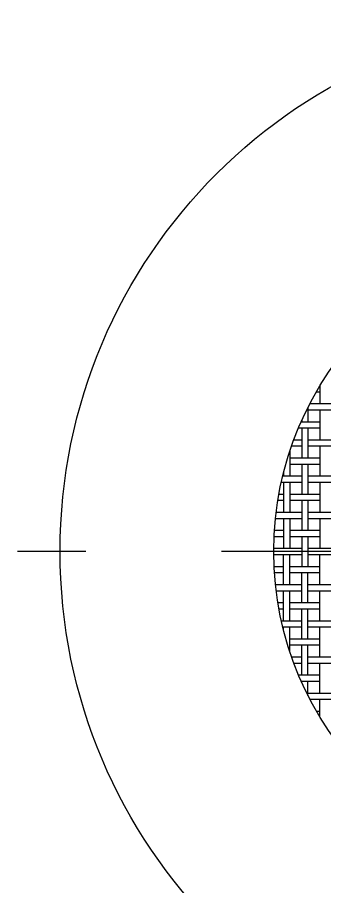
# Model space of a CAD drawing. Extents: x 0.5 to 94, y 0 to 69.1.
# Drawn here: x 15.09 to 29.47, y 26.4 to 67.09 of the extents above; entities that cross this region are included whole.
import ezdxf

# ---------------------------------------------------------------- set-up
doc = ezdxf.new("R2010")
doc.units = 0
doc.header["$MEASUREMENT"] = 0
doc.linetypes.add('CENTER', pattern=[50.8, 31.75, -6.35, 6.35, -6.35])
doc.layers.get('0').update_dxf_attribs({"linetype": 'CONTINUOUS'})
doc.layers.add('CENTER', color=1, linetype='CENTER')

msp = doc.modelspace()

# ---------------------------------------------------------------- linework, layer by layer
at = {"color": 7, "linetype": 'Continuous'}
for p, q in [((29.248, 49.839), (29.248, 49.011)), ((29.088, 49.568), (29.248, 49.568)), ((28.691, 48.83), (28.691, 48.164)), ((28.783, 49.011), (30.094, 49.011)), ((28.691, 48.721), (30.094, 48.721)), ((29.248, 48.721), (29.248, 47.318)), ((28.376, 48.164), (29.248, 48.164)), ((28.401, 48.219), (28.401, 48.164)), ((28.252, 47.874), (29.248, 47.874)), ((28.401, 47.874), (28.401, 46.471)), ((28.691, 47.874), (28.691, 46.471)), ((28.032, 47.318), (28.401, 47.318)), ((28.691, 47.318), (30.094, 47.318)), ((27.928, 47.028), (28.401, 47.028)), ((28.691, 47.028), (30.094, 47.028)), ((29.248, 47.028), (29.248, 45.624)), ((27.844, 46.781), (27.844, 45.624)), ((27.844, 46.471), (29.248, 46.471)), ((27.844, 46.181), (29.248, 46.181)), ((28.401, 46.181), (28.401, 44.778)), ((28.691, 46.181), (28.691, 44.778)), ((27.514, 45.624), (28.401, 45.624)), ((27.554, 45.785), (27.554, 45.624)), ((28.691, 45.624), (30.094, 45.624)), ((27.447, 45.334), (28.401, 45.334)), ((27.554, 45.334), (27.554, 43.931)), ((27.844, 45.334), (27.844, 43.931)), ((28.691, 45.334), (30.094, 45.334)), ((29.248, 45.334), (29.248, 43.931)), ((27.335, 44.778), (27.554, 44.778)), ((27.844, 44.778), (29.248, 44.778)), ((27.285, 44.488), (27.554, 44.488)), ((27.844, 44.488), (29.248, 44.488)), ((28.401, 44.488), (28.401, 43.084)), ((28.691, 44.488), (28.691, 43.084)), ((27.173, 43.641), (28.401, 43.641)), ((27.206, 43.931), (28.401, 43.931)), ((27.554, 43.641), (27.554, 42.238)), ((27.844, 43.641), (27.844, 42.238)), ((28.691, 43.931), (30.094, 43.931)), ((28.691, 43.641), (30.094, 43.641)), ((29.248, 43.641), (29.248, 42.238)), ((27.109, 42.794), (27.554, 42.794)), ((27.125, 43.084), (27.554, 43.084)), ((27.844, 43.084), (29.248, 43.084)), ((27.844, 42.794), (29.248, 42.794)), ((28.401, 42.794), (28.401, 41.391)), ((28.691, 42.794), (28.691, 41.391)), ((27.093, 42.238), (28.401, 42.238)), ((27.093, 41.948), (28.401, 41.948)), ((27.554, 40.544), (27.554, 41.948)), ((27.844, 40.544), (27.844, 41.948)), ((28.691, 42.238), (30.094, 42.238)), ((28.691, 41.948), (30.094, 41.948)), ((29.248, 40.544), (29.248, 41.948)), ((27.109, 41.391), (27.554, 41.391)), ((27.125, 41.101), (27.554, 41.101)), ((27.844, 41.391), (29.248, 41.391)), ((27.844, 41.101), (29.248, 41.101)), ((28.401, 39.698), (28.401, 41.101)), ((28.691, 39.698), (28.691, 41.101)), ((27.173, 40.544), (28.401, 40.544)), ((28.691, 40.544), (30.094, 40.544)), ((27.206, 40.254), (28.401, 40.254)), ((27.554, 38.851), (27.554, 40.254)), ((27.844, 38.851), (27.844, 40.254)), ((28.691, 40.254), (30.094, 40.254)), ((29.248, 38.851), (29.248, 40.254)), ((27.285, 39.698), (27.554, 39.698)), ((27.844, 39.698), (29.248, 39.698)), ((27.335, 39.408), (27.554, 39.408)), ((27.844, 39.408), (29.248, 39.408)), ((28.401, 38.004), (28.401, 39.408)), ((28.691, 38.004), (28.691, 39.408)), ((27.447, 38.851), (28.401, 38.851)), ((28.691, 38.851), (30.094, 38.851)), ((27.514, 38.561), (28.401, 38.561)), ((27.554, 38.4), (27.554, 38.561)), ((27.844, 37.404), (27.844, 38.561)), ((28.691, 38.561), (30.094, 38.561)), ((29.248, 37.158), (29.248, 38.561)), ((27.844, 38.004), (29.248, 38.004)), ((27.844, 37.714), (29.248, 37.714)), ((28.401, 36.311), (28.401, 37.714)), ((28.691, 36.311), (28.691, 37.714)), ((27.928, 37.158), (28.401, 37.158)), ((28.691, 37.158), (30.094, 37.158)), ((28.032, 36.868), (28.401, 36.868)), ((28.691, 36.868), (30.094, 36.868)), ((29.248, 35.464), (29.248, 36.868)), ((28.252, 36.311), (29.248, 36.311)), ((28.376, 36.021), (29.248, 36.021)), ((28.401, 35.966), (28.401, 36.021)), ((28.691, 35.355), (28.691, 36.021)), ((28.691, 35.464), (30.094, 35.464)), ((28.783, 35.174), (30.094, 35.174)), ((29.248, 34.346), (29.248, 35.174)), ((29.088, 34.618), (29.248, 34.618))]:
    msp.add_line(p, q, dxfattribs=at)
for radius in [25, 15]:
    msp.add_circle((42.093, 42.093), radius, dxfattribs=at)
at = {"layer": 'CENTER', "color": 1, "linetype": 'CENTER'}
msp.add_line((69.093, 42.093), (15.093, 42.093), dxfattribs=at)

doc.saveas('drawing.dxf')
